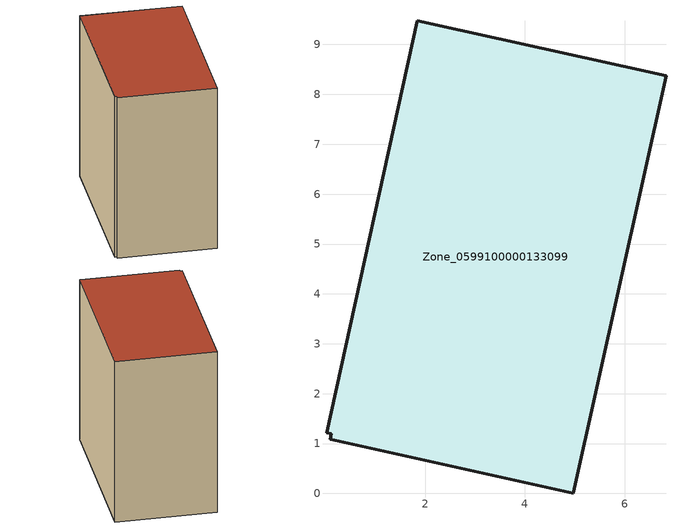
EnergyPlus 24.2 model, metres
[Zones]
Zone_0599100000133099
 floor ground (C_G): 0.12,1.2 0.02,1.22 1.84,9.48 6.83,8.37 4.97,0 0.1,1.09 z0
 wall outside (C_F): 4.97,0 6.83,8.37 1.84,9.48 0.02,1.22 0.12,1.2 0.1,1.09 4.97,0 z0:8.94
 roof outside (C_R): 0.12,1.2 0.1,1.09 4.97,0 6.83,8.37 1.84,9.48 0.02,1.22 z8.94
[BUILDING]
Pand.0599100000133099: North Axis=0; Terrain=City; Loads Convergence Tolerance Value=0.04; Temperature Convergence Tolerance Value=0.4; Solar Distribution=FullExterior; Maximum Number of Warmup Days=25; Minimum Number of Warmup Days=1
[Site:Location]
Rotterdam.The.Hague.AP_ZH_NLD Design_Conditions: Latitude=51.96; Longitude=4.45; Time Zone=1; Elevation=-4.5
[SITE:GROUNDTEMPERATURE:BUILDINGSURFACE]
18, 18, 18, 18, 18, 18, 18, 18, 18, 18, 18, 18
[MATERIAL] Thermal Absorptance=0.9; Solar Absorptance=0.7; Visible Absorptance=0.7
Name | Roughness | Thickness | Conductivity | Density | Specific Heat
G.TI.1975-1991 | MediumSmooth | 0.15 | 0.288461 | 540 | 1210
F.TI.1975-1991 | Rough | 0.3 | 0.230769 | 1920 | 840
R.TI.1975-1991 | MediumRough | 0.2 | 0.153846 | 1500 | 1000
[CONSTRUCTION]
C_G: G.TI.1975-1991
C_F: F.TI.1975-1991
C_R: R.TI.1975-1991
[ZONE]
Zone_0599100000133099: Type=1; Multiplier=1; Ceiling Height=Autocalculate; Volume=Autocalculate; Floor Area=autocalculate; Part of Total Floor Area=Yes
[ZONEINFILTRATION:DESIGNFLOWRATE]
Infil_Zone_0599100000133099: Zone or ZoneList or Space or SpaceList=Zone_0599100000133099; Schedule=AlwaysOn; Design Flow Rate Calculation Method=Flow/Area; Flow Rate per Floor Area=0.003; Constant Term Coefficient=1; Temperature Term Coefficient=0; Velocity Term Coefficient=0; Velocity Squared Term Coefficient=0
[HVACTEMPLATE:ZONE:IDEALLOADSAIRSYSTEM]
Zone_0599100000133099: Maximum Heating Supply Air Temperature=50; Minimum Cooling Supply Air Temperature=13; Maximum Heating Supply Air Humidity Ratio=0.0156; Minimum Cooling Supply Air Humidity Ratio=0.0077; Heating Limit=NoLimit; Cooling Limit=NoLimit; Dehumidification Control Type=ConstantSensibleHeatRatio; Cooling Sensible Heat Ratio=0.7; Dehumidification Setpoint=60; Humidification Control Type=None; Humidification Setpoint=30; Outdoor Air Method=None; Outdoor Air Flow Rate per Person=0.00944; Outdoor Air Flow Rate per Zone Floor Area=0; Outdoor Air Flow Rate per Zone=0; Demand Controlled Ventilation Type=None; Outdoor Air Economizer Type=NoEconomizer; Heat Recovery Type=None; Sensible Heat Recovery Effectiveness=0.7; Latent Heat Recovery Effectiveness=0.65
[ZONECONTROL:THERMOSTAT]
ThermostatControl_Zone_0599100000133099: Zone or ZoneList=Zone_0599100000133099; Control Type Schedule=DualSetpointControlType; Control 1=Thermostat_Zone_0599100000133099; Temperature Difference Between Cutout And Setpoint=0
[THERMOSTATSETPOINT:DUALSETPOINT]
Thermostat_Zone_0599100000133099: Heating Setpoint Temperature Schedule=HeatingSetpoint_Zone_0599100000133099; Cooling Setpoint Temperature Schedule=CoolingSetpoint_Zone_0599100000133099
[SCHEDULE:COMPACT]
HeatingSetpoint_Zone_0599100000133099: Through: 12/31, For: AllDays, Until: 24:00, 21
CoolingSetpoint_Zone_0599100000133099: Through: 12/31, For: AllDays, Until: 24:00, 24
DualSetpointControlType: Through: 12/31, For: AllDays, Until: 24:00, 4
AlwaysOn: Through: 12/31, For: AllDays, Until: 24:00, 1
